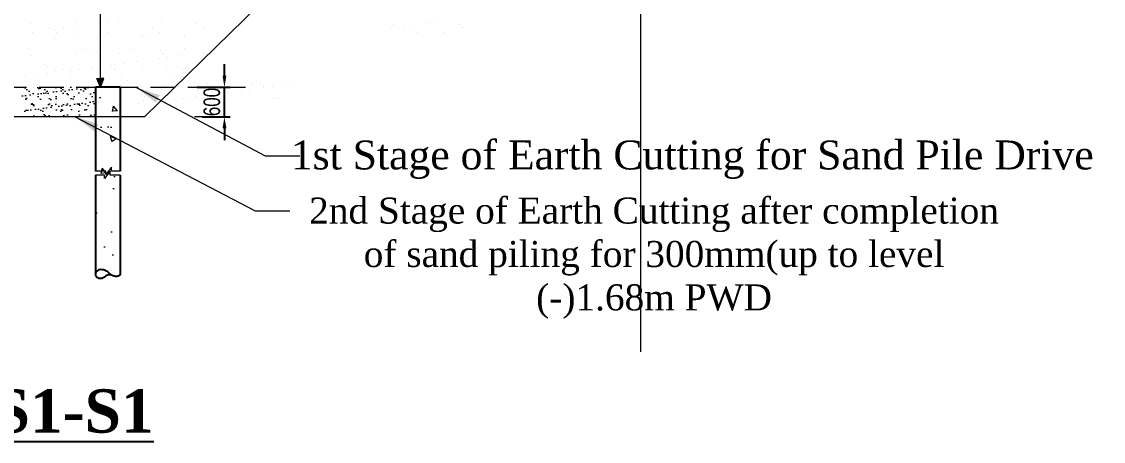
# Model space of a CAD drawing. Header units: inches. Extents: x -1277702 to 350617, y -622745 to 1282697.
# Drawn here: x -505044 to -491949, y 905588 to 910665 of the extents above; entities that cross this region are included whole.
import ezdxf

# ---------------------------------------------------------------- set-up
doc = ezdxf.new("R2010")
doc.units = ezdxf.units.IN
doc.header["$LTSCALE"] = 600
doc.header["$MEASUREMENT"] = 0
doc.linetypes.add('DASHED', pattern=[0.75, 0.5, -0.25])
for name, color, linetype, lineweight in [('DIM', 140, 'Continuous', 15), ('HATCH', 252, 'Continuous', 5), ('LINE', 7, 'Continuous', 20)]:
    doc.layers.add(name, color=color, linetype=linetype, lineweight=lineweight)
doc.layers.add('P1', color=7, linetype='Continuous')
doc.layers.add('TXT', color=2, linetype='Continuous')
doc.styles.add('arial', font='swisscl.ttf')
doc.styles.add('BIG', font='ROMANT.SHX')
doc.styles.add('dimText', font='ARIALN.TTF')
doc.dimstyles.new('dim_230', dxfattribs={"dimtxt": 460, "dimasz": 460, "dimexe": 230, "dimexo": 100, "dimgap": 100, "dimtad": 1, "dimdec": 0, "dimzin": 0, "dimdsep": 46, "dimtxsty": 'dimText', "dimcen": 0.09, "dimclrd": 256, "dimclre": 256, "dimclrt": 7, "dimadec": 0, "dimazin": 0, "dimtfac": 1, "dimtdec": 0, "dimtofl": 0, "dimtmove": 0, "dimatfit": 3, "dimfxl": 1, "dimtolj": 1, "dimtzin": 0, "dimlwd": -1, "dimlwe": -1, "dimarcsym": 0})
doc.dimstyles.new('dim_70', dxfattribs={"dimtxt": 140, "dimasz": 140, "dimexe": 70, "dimexo": 40, "dimgap": 50, "dimtad": 1, "dimdec": 0, "dimzin": 0, "dimdsep": 46, "dimtxsty": 'arial', "dimcen": 0.09, "dimclrd": 5, "dimclre": 5, "dimclrt": 7, "dimadec": 0, "dimazin": 0, "dimtfac": 1, "dimtdec": 0, "dimtmove": 0, "dimatfit": 3, "dimfxl": 1, "dimtolj": 1, "dimtzin": 0, "dimarcsym": 0})

# ---------------------------------------------------------------- blocks, each defined once
blk = doc.blocks.new('DOT')
at = {"layer": 'DIM'}
for p, q in [((0, 62.633), (0, -75.16)), ((-75.247, 0), (71.067, 0))]:
    blk.add_line(p, q, dxfattribs=at)
at = {"layer": 'DIM', "const_width": 24.75}
blk.add_lwpolyline([(-12.625, 0, 1), (12.625, 0, 1)], format="xyb", close=True, dxfattribs=at)
blk = doc.blocks.new('RT')
at = {"layer": 'DIM', "ltscale": 50}
h = blk.add_hatch(dxfattribs=at)
h.set_pattern_fill('AR-CONC', color=8, scale=100, style=0)
h.set_pattern_definition([(50, (-3013919.5, 641592.65), (717.26018, -62.75213), [75, -825]), (355, (-3013919.5, 641592.65), (-138.75133, 752.19213), [60, -660]), (100.4514, (-3013859.75, 641587.4), (578.50938, 689.43954), [63.74019, -701.14211]), (46.1842, (-3013919.5, 641792.65), (1067.24105, -165.51901), [112.5, -1237.5]), (96.6356, (-3013830.6, 641778.9), (934.6627, 974.11787), [95.6103, -1051.713]), (351.1842, (-3013919.5, 641792.7), (934.66195, 974.1186), [90, -990]), (21, (-3013819.5, 641742.65), (596.90705, -402.61889), [75, -825]), (326, (-3013819.5, 641742.65), (243.31533, 725.15005), [60, -660]), (71.4514, (-3013769.8, 641709.1), (840.22263, 322.5305), [63.74019, -701.14211]), (37.5, (-3013919.52, 641592.65), (12.159855, 332.893854), [0, -652, 0, -670, 0, -662.5]), (7.5, (-3013919.52, 641592.65), (263.069537, 394.41171), [0, -382, 0, -637, 0, -252.5]), (327.5, (-3014142.52, 641592.65), (533.822436, -22.554872), [0, -250, 0, -780, 0, -1035]), (317.5, (-3014242.52, 641592.65), (583.18617, 100.10498), [0, -325, 0, -518, 0, -735])])
h.paths.add_polyline_path([(150, -2269), (138, -2291), (119, -2305), (97, -2311), (74, -2310), (52, -2302), (33, -2290), (15, -2276), (-6, -2267), (-29, -2266), (-52, -2273), (-64, -2281), (-86, -2289), (-109, -2290), (-130, -2283), (-150, -2271), (-150, 0), (150, 0)])
for points in [[(-150, -1014), (-44, -1014), (-44, -966), (22, -1055), (22, -1014), (150, -1014)], [(-150, -1063), (-29, -1063), (-29, -1015), (38, -1103), (38, -1063), (150, -1063)]]:
    blk.add_lwpolyline(points, dxfattribs=at)
at = {"layer": 'P1', "ltscale": 50}
for points in [[(-150, 0), (-150, -1014)], [(-150, 0), (150, 0)], [(150, 0), (150, -1014)], [(-150, -1063), (-150, -2271)], [(150, -1063), (150, -2253)]]:
    blk.add_lwpolyline(points, dxfattribs=at)
blk.add_spline([(-150, -2271), (-115, -2289), (-72, -2284), (-23, -2252), (15, -2223), (67, -2207), (106, -2210), (132, -2224), (144, -2239), (150, -2253), (150, -2266), (123, -2303), (73, -2309), (38, -2293), (10, -2273), (-18, -2265), (-51, -2273)], degree=3, dxfattribs=at)
blk = doc.blocks.new('PILE.5')
at = {"layer": 'HATCH', "color": 5}
blk.add_blockref('RT', (0, 0), dxfattribs=at)
blk = doc.blocks.new('*D38')
at = {"layer": 'DEFPOINTS', "color": 0, "ltscale": 50}
for p in [(-502959, 909872), (-502589, 909872), (-502898, 909513)]:
    blk.add_point(p, dxfattribs=at)
at = {"layer": 'HATCH', "color": 5, "lineweight": -2, "ltscale": 50}
for p, q in [((-502589, 910012), (-502589, 910152)), ((-502919, 909872), (-502519, 909872)), ((-502589, 909513), (-502589, 909872)), ((-502858, 909513), (-502519, 909513)), ((-502589, 909373), (-502589, 909233))]:
    blk.add_line(p, q, dxfattribs=at)
at = {"layer": 'HATCH', "color": 5, "ltscale": 50}
for points in [[(-502612, 910012), (-502565, 910012), (-502589, 909872)], [(-502612, 909373), (-502565, 909373), (-502589, 909513)]]:
    blk.add_solid(points, dxfattribs=at)
at = {"layer": 'HATCH', "color": 7, "ltscale": 50, "insert": (-502741, 909693), "char_height": 200, "attachment_point": 5, "rotation": 90, "style": 'arial'}
blk.add_mtext('\\A1;600', dxfattribs=at)

msp = doc.modelspace()

# ---------------------------------------------------------------- hatches: boundary and pattern name
at = {"layer": 'DIM', "ltscale": 500}
h = msp.add_hatch(color=8, dxfattribs=at)
h.dxf.hatch_style = 1
h.paths.add_polyline_path([(-504047.18147, 909975.5771), (-504090.61073, 909975.5771), (-504134.04, 909975.5771), (-504090.61073, 909871.90672)])
at = {"layer": 'LINE', "ltscale": 50}
h = msp.add_hatch(dxfattribs=at)
h.set_pattern_fill('AR-SAND', color=8, scale=70, style=0)
h.set_pattern_definition([(37.5, (383524.14, -154034.99), (-4.409535, 134.877664), [0, -106.4, 0, -119, 0, -113.75]), (7.5, (383524.14, -154034.99), (123.88437, 197.550225), [0, -57.4, 0, -95.9, 0, -36.75]), (327.5, (383438.04, -154034.99), (217.98993, 0.396134), [0, -35, 0, -126, 0, -164.5]), (317.5, (383438.04, -154034.99), (210.428862, 61.43729), [0, -17.5, 0, -82.6, 0, -94.5])])
h.paths.add_polyline_path([(-504289.00361, 909514.20086), (-504144.91458, 909514.29909), (-504144.91458, 909871.97238), (-505042.02434, 909871.97919), (-505042.02434, 909519.03558)])

# ---------------------------------------------------------------- linework, layer by layer
at = {"layer": 'DIM', "ltscale": 50}
for points in [[(-495102.48485, 917768.14796), (-503551.55084, 909519.08197)], [(-504751.55084, 909519.08197), (-504151.55084, 909519.08197)], [(-503851.55084, 909519.08197), (-503551.55084, 909519.08197)], [(-502951.55084, 909519.08197), (-502695.75501, 909519.08197)]]:
    msp.add_lwpolyline(points, dxfattribs=at)
at = {"layer": 'DIM', "ltscale": 500}
for points in [[(-504090.60486, 909871.92074), (-504090.61073, 911599.33808)], [(-504090.61073, 909871.90672), (-504134.04, 909975.5771), (-504090.61073, 909975.5771)], [(-504090.61073, 909871.90672), (-504047.18147, 909975.5771), (-504090.61073, 909975.5771)]]:
    msp.add_lwpolyline(points, dxfattribs=at)
at = {"layer": 'LINE', "color": 4, "ltscale": 50}
for p, q in [((-503867.86115, 910665.14802), (-503867.86115, 910665.14802)), ((-503356.24323, 910662.6942), (-503356.24323, 910662.6942)), ((-504931.55801, 910639.00881), (-504931.55801, 910639.00881)), ((-504909.53507, 910536.38883), (-504909.53507, 910536.38883)), ((-504701.06798, 910582.53685), (-504701.06798, 910582.53685)), ((-504637.87918, 910572.153), (-504637.87918, 910572.153)), ((-504533.77747, 910585.85825), (-504533.77747, 910585.85825)), ((-504391.37937, 910658.47041), (-504391.37937, 910658.47041)), ((-504371.18051, 910607.26455), (-504371.18051, 910607.26455)), ((-504099.52462, 910643.02873), (-504099.52462, 910643.02873)), ((-504078.2396, 910583.66866), (-504078.2396, 910583.66866)), ((-503995.42291, 910656.73398), (-503995.42291, 910656.73398)), ((-503993.90046, 910529.9387), (-503993.90046, 910529.9387)), ((-503455.41123, 910584.80047), (-503455.41123, 910584.80047)), ((-503371.07209, 910531.07051), (-503371.07209, 910531.07051)), ((-502932.74287, 910645.11803), (-502932.74287, 910645.11803)), ((-502832.58286, 910585.93228), (-502832.58286, 910585.93228)), ((-500580.89633, 910588.43482), (-500580.89633, 910588.43482)), ((-500545.14325, 910636.65592), (-500545.14325, 910636.65592)), ((-500418.29938, 910609.84112), (-500418.29938, 910609.84112)), ((-500341.26937, 910590.45952), (-500341.26937, 910590.45952)), ((-500256.93023, 910536.72956), (-500256.93023, 910536.72956)), ((-500146.64349, 910645.60529), (-500146.64349, 910645.60529)), ((-500042.54177, 910659.31054), (-500042.54177, 910659.31054)), ((-499923.27484, 910531.67911), (-499923.27484, 910531.67911)), ((-499744.85305, 910629.78168), (-499744.85305, 910629.78168)), ((-499718.441, 910591.59134), (-499718.441, 910591.59134)), ((-499707.98918, 910596.00217), (-499707.98918, 910596.00217)), ((-504649.21921, 910460.62295), (-504649.21921, 910460.62295)), ((-504616.72883, 910528.80689), (-504616.72883, 910528.80689)), ((-504371.12225, 910510.23667), (-504371.12225, 910510.23667)), ((-504137.60128, 910458.16913), (-504137.60128, 910458.16913)), ((-503597.42264, 910477.63073), (-503597.42264, 910477.63073)), ((-503570.83205, 910503.36242), (-503570.83205, 910503.36242)), ((-503533.96819, 910469.58291), (-503533.96819, 910469.58291)), ((-503073.90442, 910484.30833), (-503073.90442, 910484.30833)), ((-504972.34758, 910334.70155), (-504972.34758, 910334.70155)), ((-504935.93628, 910334.24722), (-504935.93628, 910334.24722)), ((-504378.7807, 910273.10566), (-504378.7807, 910273.10566)), ((-504313.10791, 910335.37903), (-504313.10791, 910335.37903)), ((-504172.05737, 910327.82731), (-504172.05737, 910327.82731)), ((-504135.19351, 910294.0478), (-504135.19351, 910294.0478)), ((-503855.26248, 910279.78326), (-503855.26248, 910279.78326)), ((-503690.27954, 910336.51084), (-503690.27954, 910336.51084)), ((-503359.97073, 910310.14363), (-503359.97073, 910310.14363)), ((-503343.64455, 910277.32945), (-503343.64455, 910277.32945)), ((-503067.45117, 910337.64265), (-503067.45117, 910337.64265)), ((-502838.41628, 910291.22668), (-502838.41628, 910291.22668)), ((-504918.95934, 910253.64406), (-504918.95934, 910253.64406)), ((-504773.28269, 910152.2922), (-504773.28269, 910152.2922)), ((-503915.1254, 910149.47524), (-503915.1254, 910149.47524)), ((-503811.02369, 910163.18049), (-503811.02369, 910163.18049)), ((-503648.42674, 910184.58678), (-503648.42674, 910184.58678)), ((-503376.77084, 910220.35096), (-503376.77084, 910220.35096)), ((-503272.66913, 910234.05621), (-503272.66913, 910234.05621)), ((-503110.07218, 910255.4625), (-503110.07218, 910255.4625)), ((-504991.83452, 910007.72379), (-504991.83452, 910007.72379)), ((-504887.73281, 910021.42904), (-504887.73281, 910021.42904)), ((-504736.41883, 910118.51269), (-504736.41883, 910118.51269)), ((-504725.13585, 910042.83534), (-504725.13585, 910042.83534)), ((-504636.62054, 910075.25819), (-504636.62054, 910075.25819)), ((-504539.5423, 910081.7164), (-504539.5423, 910081.7164)), ((-504455.20316, 910027.98644), (-504455.20316, 910027.98644)), ((-504453.47996, 910078.59951), (-504453.47996, 910078.59951)), ((-504349.37825, 910092.30476), (-504349.37825, 910092.30476)), ((-504186.7813, 910113.71106), (-504186.7813, 910113.71106)), ((-504125.00261, 910072.80438), (-504125.00261, 910072.80438)), ((-503961.19606, 910134.60851), (-503961.19606, 910134.60851)), ((-503916.71393, 910082.84821), (-503916.71393, 910082.84821)), ((-503832.37479, 910029.11825), (-503832.37479, 910029.11825)), ((-503584.82397, 910092.26597), (-503584.82397, 910092.26597)), ((-503293.88556, 910083.98002), (-503293.88556, 910083.98002)), ((-503209.54642, 910030.25006), (-503209.54642, 910030.25006)), ((-503160.90585, 910127.73427), (-503160.90585, 910127.73427)), ((-503124.04199, 910093.95476), (-503124.04199, 910093.95476)), ((-503061.30575, 910098.94358), (-503061.30575, 910098.94358)), ((-504562.42138, 909959.0734), (-504562.42138, 909959.0734)), ((-504366.18203, 909887.7409), (-504366.18203, 909887.7409)), ((-503842.66381, 909894.41851), (-503842.66381, 909894.41851)), ((-503762.13117, 909952.19916), (-503762.13117, 909952.19916)), ((-503725.26731, 909918.41965), (-503725.26731, 909918.41965)), ((-503331.04588, 909891.96469), (-503331.04588, 909891.96469)), ((-502950.04454, 909934.51547), (-502950.04454, 909934.51547)), ((-502790.86724, 909911.42629), (-502790.86724, 909911.42629)), ((-502267.34902, 909918.1039), (-502267.34902, 909918.1039)), ((-502149.75433, 909927.64123), (-502149.75433, 909927.64123)), ((-502112.89047, 909893.86172), (-502112.89047, 909893.86172)), ((-502011.56079, 909882.25416), (-502011.56079, 909882.25416)), ((-501848.96384, 909903.66046), (-501848.96384, 909903.66046)), ((-501755.73109, 909915.65008), (-501755.73109, 909915.65008)), ((-504906.36067, 909868.27931), (-504906.36067, 909868.27931)), ((-504774.41061, 909833.42677), (-504774.41061, 909833.42677)), ((-504363.3565, 909776.66404), (-504363.3565, 909776.66404)), ((-504151.58224, 909834.55858), (-504151.58224, 909834.55858)), ((-503551.26986, 909758.98036), (-503551.26986, 909758.98036)), ((-503528.75387, 909835.69039), (-503528.75387, 909835.69039)), ((-502925.67296, 909761.90901), (-502925.67296, 909761.90901)), ((-502905.9255, 909836.82221), (-502905.9255, 909836.82221)), ((-502750.97965, 909752.10611), (-502750.97965, 909752.10611)), ((-502654.01706, 909797.67319), (-502654.01706, 909797.67319)), ((-502549.91535, 909811.37844), (-502549.91535, 909811.37844)), ((-502387.3184, 909832.78474), (-502387.3184, 909832.78474)), ((-502283.09712, 909837.95402), (-502283.09712, 909837.95402)), ((-502115.66251, 909868.54891), (-502115.66251, 909868.54891)), ((-504624.02186, 909689.89344), (-504624.02186, 909689.89344)), ((-504326.49263, 909742.88453), (-504326.49263, 909742.88453)), ((-504112.40394, 909687.43962), (-504112.40394, 909687.43962)), ((-503626.62447, 909669.627), (-503626.62447, 909669.627)), ((-503572.2253, 909706.90122), (-503572.2253, 909706.90122)), ((-503464.02752, 909691.03329), (-503464.02752, 909691.03329)), ((-503192.37162, 909726.79747), (-503192.37162, 909726.79747)), ((-503088.26991, 909740.50272), (-503088.26991, 909740.50272)), ((-503048.70708, 909713.57883), (-503048.70708, 909713.57883)), ((-502714.11579, 909718.3266), (-502714.11579, 909718.3266)), ((-502537.08915, 909711.12501), (-502537.08915, 909711.12501)), ((-501996.91051, 909730.58661), (-501996.91051, 909730.58661)), ((-501938.89302, 909734.42243), (-501938.89302, 909734.42243))]:
    msp.add_line(p, q, dxfattribs=at)
at = {"layer": 'LINE', "linetype": 'DASHED'}
msp.add_line((-512483.70766, 909871.98693), (-502334.37277, 909871.90984), dxfattribs=at)
at = {"layer": 'LINE'}
msp.add_line((-512116.26638, 909513.24345), (-503551.55084, 909519.08197), dxfattribs=at)

# ---------------------------------------------------------------- block references
at = {"layer": 'HATCH', "color": 5, "xscale": -1}
msp.add_blockref('PILE.5', (-504001.55084, 909871.90672), dxfattribs=at)

# ---------------------------------------------------------------- texts
at = {"layer": 'LINE', "attachment_point": 8, "style": 'BIG'}
for s, insert, char_height, width in [('{\\fTimes New Roman|b0|i0|c0|p18;1st Stage of Earth Cutting for Sand Pile Drive}', (-496925.42891, 908762.17074), 350, 31814.6263291), ('{\\fTimes New Roman|b0|i0|c0|p18;2nd Stage of Earth Cutting after completion of sand piling for 300mm(up to level (-)1.68m PWD }', (-497387.69438, 907069.8991), 315, 8437.375576)]:
    msp.add_mtext(s, dxfattribs=dict(at, insert=insert, char_height=char_height, width=width))
at = {"layer": 'TXT', "color": 0, "insert": (-509151.53008, 905951.89829), "char_height": 140, "width": 17637.9104718, "attachment_point": 4}
msp.add_mtext('{\\fTimes New Roman|b1|i0|c0|p18;\\H3.75x;\\L\\C6;SECTION S1-S1}', dxfattribs=at)

# ---------------------------------------------------------------- dimensions: what is measured, and where the dimension line sits
at = {"layer": 'HATCH', "color": 5, "ltscale": 50}
dim = msp.add_linear_dim(base=(-502588.77102, 909871.90984), p1=(-502898.20024, 909513.24345), p2=(-502959.38835, 909871.90984), angle=90, text='600', dimstyle='dim_70', override={"dimtxt": 200}, dxfattribs=at)
dim.commit()
dim.dimension.update_dxf_attribs({"geometry": '*D38', "text_midpoint": (-502588.77102, 909692.57665), "dimtype": 160})

# ---------------------------------------------------------------- leaders
at = {"layer": 'DIM', "ltscale": 500}
for points in [[(-503661.59219, 909871.91301), (-502096.62402, 909041.93624), (-501678.13912, 909042.13057)], [(-504405.55462, 909519.08197), (-502215.39672, 908377.8543), (-501796.91181, 908378.04863)]]:
    msp.add_leader(points, dimstyle='dim_230', override={"dimasz": 300}, dxfattribs=at)
at = {"layer": 'HATCH', "color": 3, "ltscale": 50}
msp.add_leader([(-497552.84376, 917332.12741), (-497552.84376, 918327.12741), (-497026.94873, 918327.12741)], dimstyle='dim_70', override={"dimasz": 150, "dimgap": 50, "dimtad": 0, "dimldrblk": 'Dot'}, dxfattribs=at)

doc.saveas('drawing.dxf')
